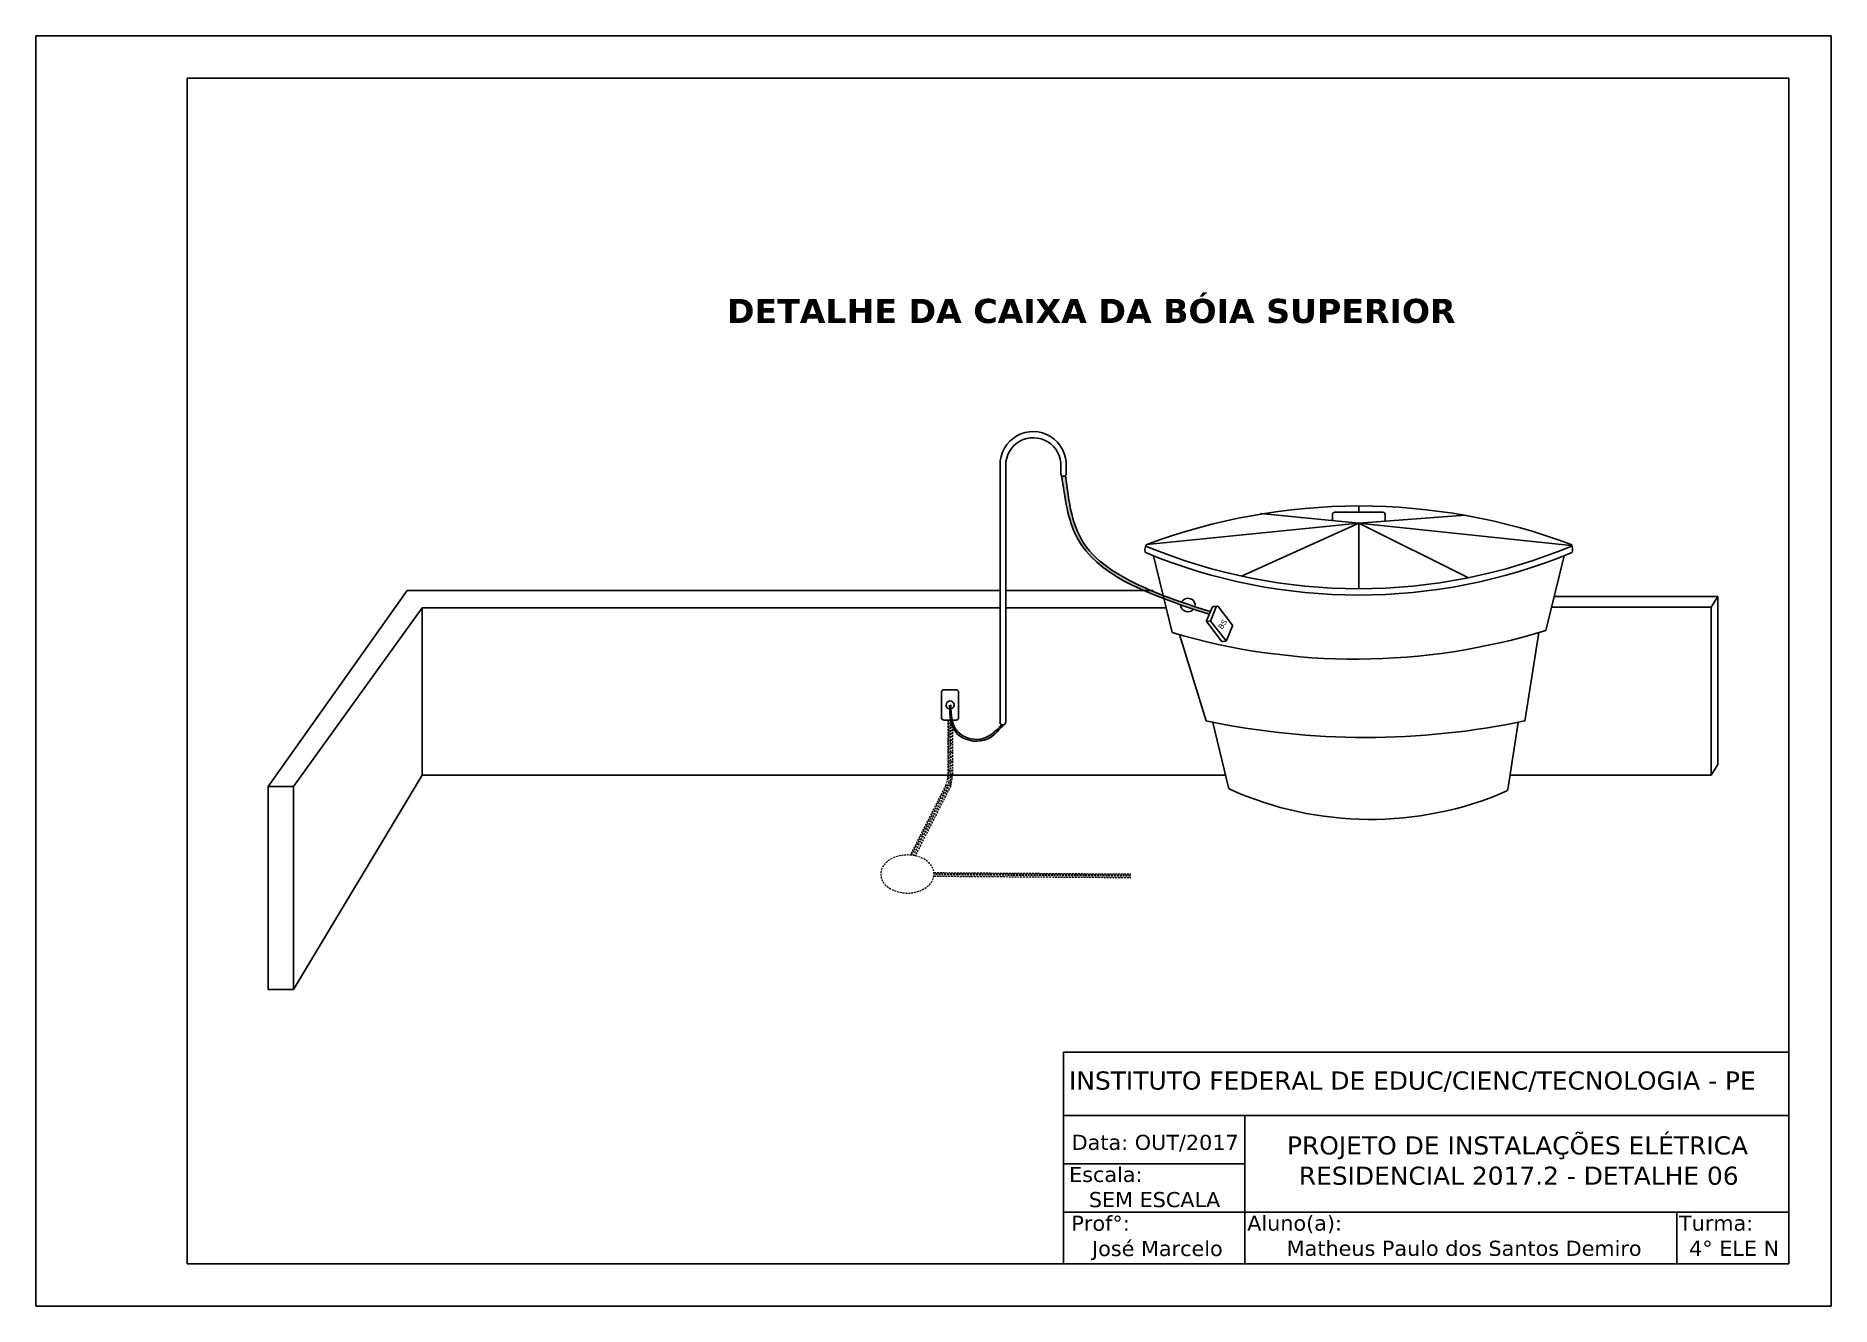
# Model space of a CAD drawing. Header units: metres. Extents: x 4507 to 4804, y 1370 to 1580.
import ezdxf

# ---------------------------------------------------------------- set-up
doc = ezdxf.new("R2010")
doc.units = ezdxf.units.M
doc.linetypes.add('HIDDEN2', pattern=[4.7625, 3.175, -1.5875])

msp = doc.modelspace()

# ---------------------------------------------------------------- hatches: boundary and pattern name
h = msp.add_hatch(color=256)
edge = h.paths.add_edge_path()
edge.add_spline(control_points=[(4677.08, 1507.13), (4677.59, 1503.44), (4678.81, 1494.68), (4685.9, 1490.2), (4690.68, 1488.12)], knot_values=[0, 0, 0, 0, 184.624833, 438.15188, 438.15188, 438.15188, 438.15188], degree=3, periodic=0)
edge.add_line((4690.68, 1488.12), (4691.86, 1488.12))
edge.add_spline(control_points=[(4691.86, 1488.12), (4689.89, 1488.95), (4686.01, 1490.84), (4679.06, 1496.22), (4678.25, 1502.81), (4677.72, 1507.13)], knot_values=[0, 0, 0, 0, 111.786567, 224.336806, 438.688535, 438.688535, 438.688535, 438.688535], degree=3, periodic=0)
edge.add_arc((4677.44, 1507.42), 0.403, 270, 315.0499, ccw=False)
edge.add_line((4677.44, 1507.01), (4677.36, 1507.01))
edge.add_arc((4677.36, 1507.42), 0.403, 224.9422, 270, ccw=False)
edge = h.paths.add_edge_path()
edge.add_spline(control_points=[(4690.68, 1488.12), (4691.76, 1487.64), (4692.87, 1487.2), (4694.01, 1486.77)], knot_values=[438.15188, 438.15188, 438.15188, 438.15188, 495.396102, 495.396102, 495.396102, 495.396102], degree=3, periodic=0)
edge.add_line((4694.01, 1486.77), (4693.87, 1487.31))
edge.add_spline(control_points=[(4693.87, 1487.31), (4693.2, 1487.57), (4692.53, 1487.84), (4691.86, 1488.12)], knot_values=[438.688535, 438.688535, 438.688535, 438.688535, 476.318746, 476.318746, 476.318746, 476.318746], degree=3, periodic=0)
edge.add_line((4691.86, 1488.12), (4690.68, 1488.12))
edge = h.paths.add_edge_path()
edge.add_spline(control_points=[(4694.01, 1486.77), (4694.92, 1486.42), (4695.84, 1486.08), (4696.77, 1485.75)], knot_values=[495.396102, 495.396102, 495.396102, 495.396102, 541.284594, 541.284594, 541.284594, 541.284594], degree=3, periodic=0)
edge.add_ellipse((4697.97, 1485.72), major_axis=(1.2, 0.04), ratio=0.928666, start_angle=151.4574, end_angle=176.0752, ccw=False)
edge.add_spline(control_points=[(4696.89, 1486.21), (4695.88, 1486.57), (4694.88, 1486.93), (4693.87, 1487.31)], knot_values=[476.318746, 476.318746, 476.318746, 476.318746, 532.130107, 532.130107, 532.130107, 532.130107], degree=3, periodic=0)
edge.add_line((4693.87, 1487.31), (4694.01, 1486.77))
edge = h.paths.add_edge_path()
edge.add_spline(control_points=[(4698.95, 1485.5), (4698.26, 1485.74), (4697.58, 1485.97), (4696.89, 1486.21)], knot_values=[532.130107, 532.130107, 532.130107, 532.130107, 569.884964, 569.884964, 569.884964, 569.884964], degree=3, periodic=0)
edge.add_ellipse((4697.97, 1485.72), major_axis=(1.2, 0.04), ratio=0.928666, start_angle=151.4574, end_angle=176.0752)
edge.add_spline(control_points=[(4696.77, 1485.75), (4697.41, 1485.52), (4698.05, 1485.29), (4698.69, 1485.07)], knot_values=[541.284594, 541.284594, 541.284594, 541.284594, 572.871528, 572.871528, 572.871528, 572.871528], degree=3, periodic=0)
edge.add_line((4698.69, 1485.07), (4698.89, 1485.01))
edge.add_ellipse((4697.97, 1485.72), major_axis=(1.2, 0.04), ratio=0.928666, start_angle=318.2636, end_angle=343.5787)
edge.add_line((4699.13, 1485.44), (4698.95, 1485.5))
edge = h.paths.add_edge_path()
edge.add_ellipse((4697.97, 1485.72), major_axis=(1.2, 0.04), ratio=0.928666, start_angle=318.2636, end_angle=343.5787, ccw=False)
edge.add_line((4698.89, 1485.01), (4701.52, 1484.22))
edge.add_line((4701.52, 1484.22), (4701.68, 1484.62))
edge.add_line((4701.68, 1484.62), (4699.13, 1485.44))
h = msp.add_hatch(color=256)
edge = h.paths.add_edge_path()
edge.add_spline(control_points=[(4658.78, 1468.54), (4658.77, 1468.75), (4658.76, 1468.97), (4658.75, 1469.19)], knot_values=[0, 0, 0, 0, 10.267238, 10.267238, 10.267238, 10.267238], degree=3, periodic=0)
edge.add_line((4658.75, 1469.19), (4658.55, 1469.18))
edge.add_spline(control_points=[(4658.55, 1469.18), (4658.55, 1468.96), (4658.56, 1468.74), (4658.57, 1468.53)], knot_values=[0, 0, 0, 0, 10.214311, 10.214311, 10.214311, 10.214311], degree=3, periodic=0)
edge.add_spline(control_points=[(4658.57, 1468.53), (4658.6, 1467.89), (4658.64, 1467.26), (4658.74, 1466.68)], knot_values=[10.214311, 10.214311, 10.214311, 10.214311, 40.397315, 40.397315, 40.397315, 40.397315], degree=3, periodic=0)
edge.add_line((4658.74, 1466.68), (4658.98, 1466.68))
edge.add_spline(control_points=[(4658.98, 1466.68), (4658.86, 1467.26), (4658.81, 1467.9), (4658.78, 1468.54)], knot_values=[10.267238, 10.267238, 10.267238, 10.267238, 41.129172, 41.129172, 41.129172, 41.129172], degree=3, periodic=0)
h = msp.add_hatch(color=256)
edge = h.paths.add_edge_path()
edge.add_spline(control_points=[(4658.98, 1466.68), (4658.86, 1467.26), (4658.81, 1467.9), (4658.78, 1468.54)], knot_values=[10.267238, 10.267238, 10.267238, 10.267238, 41.129172, 41.129172, 41.129172, 41.129172], degree=3, periodic=0)
edge.add_arc((4658.63, 1469.19), 0.666, 264.5832, 282.6301, ccw=False)
edge.add_spline(control_points=[(4658.57, 1468.53), (4658.6, 1467.89), (4658.64, 1467.26), (4658.74, 1466.68)], knot_values=[10.214311, 10.214311, 10.214311, 10.214311, 40.397315, 40.397315, 40.397315, 40.397315], degree=3, periodic=0)
edge.add_line((4658.74, 1466.68), (4658.98, 1466.68))
edge = h.paths.add_edge_path()
edge.add_spline(control_points=[(4667.19, 1465.94), (4666.13, 1464.86), (4664.07, 1462.77), (4659.88, 1464.12), (4659.13, 1465.97), (4658.98, 1466.68)], knot_values=[41.129172, 41.129172, 41.129172, 41.129172, 114.684984, 184.719956, 221.861846, 221.861846, 221.861846, 221.861846], degree=3, periodic=0)
edge.add_line((4658.98, 1466.68), (4658.74, 1466.68))
edge.add_spline(control_points=[(4658.74, 1466.68), (4658.9, 1465.82), (4659.71, 1463.64), (4664.52, 1462.51), (4666.53, 1464.84), (4667.47, 1465.93)], knot_values=[40.397315, 40.397315, 40.397315, 40.397315, 84.407353, 165.223593, 236.357271, 236.357271, 236.357271, 236.357271], degree=3, periodic=0)
edge.add_arc((4667.36, 1466.95), 1.03, 263.9108, 276.0892, ccw=False)
edge.add_arc((4667.29, 1466.33), 0.403, 255.9162, 263.9109, ccw=False)

# ---------------------------------------------------------------- linework, layer by layer
at = {"ltscale": 3}
for p, q in [((4507.39, 1579.81), (4804.39, 1579.81)), ((4507.39, 1369.81), (4507.39, 1579.81)), ((4804.39, 1579.81), (4804.39, 1369.81)), ((4532.39, 1572.81), (4797.39, 1572.81)), ((4532.39, 1376.81), (4532.39, 1572.81)), ((4797.39, 1572.81), (4797.39, 1376.81)), ((4701.05, 1483.01), (4701.75, 1483.11)), ((4797.39, 1376.81), (4532.39, 1376.81)), ((4804.39, 1369.81), (4507.39, 1369.81))]:
    msp.add_line(p, q, dxfattribs=at)
for p, q in [((4666.89, 1466.33), (4666.89, 1508.82)), ((4667.83, 1466.33), (4667.83, 1508.82)), ((4676.96, 1508.64), (4676.96, 1507.42)), ((4677.36, 1507.01), (4677.44, 1507.01)), ((4677.84, 1508.6), (4677.84, 1507.42)), ((4726.24, 1499.26), (4709.98, 1500.85)), ((4726.24, 1499.26), (4743.82, 1500.55)), ((4726.25, 1501.07), (4726.26, 1502.09)), ((4726.24, 1499.26), (4691.17, 1495.71)), ((4706.86, 1490.48), (4726.24, 1499.26)), ((4726.24, 1488.41), (4726.24, 1499.26)), ((4744.37, 1490.22), (4726.24, 1499.26)), ((4726.24, 1499.26), (4761.32, 1495.58)), ((4692.28, 1493.86), (4695.37, 1481.16)), ((4760.2, 1493.86), (4757.2, 1481.52)), ((4568.79, 1488.12), (4545.8, 1455.74)), ((4666.89, 1488.12), (4568.79, 1488.12)), ((4692.23, 1488.12), (4667.83, 1488.12)), ((4571.27, 1485.24), (4550.03, 1455.74)), ((4666.89, 1485.24), (4571.27, 1485.24)), ((4571.27, 1485.24), (4571.27, 1457.59)), ((4694.38, 1485.24), (4667.83, 1485.24)), ((4698.69, 1485.07), (4701.52, 1484.22)), ((4698.95, 1485.5), (4701.68, 1484.62)), ((4784.55, 1485.39), (4758.14, 1485.39)), ((4785.62, 1487.14), (4758.57, 1487.14)), ((4785.62, 1487.14), (4784.55, 1485.39)), ((4784.55, 1485.39), (4784.55, 1457.59)), ((4785.62, 1487.14), (4785.62, 1459.34)), ((4700.97, 1466.55), (4696.56, 1480.82)), ((4753.74, 1466.54), (4756.03, 1481.16)), ((4704.67, 1455.55), (4702.12, 1466.32)), ((4752.62, 1466.32), (4750.88, 1455.24)), ((4785.62, 1459.34), (4784.55, 1457.59)), ((4545.8, 1455.74), (4550.03, 1455.74)), ((4545.8, 1455.74), (4545.8, 1422.14)), ((4550.03, 1422.14), (4571.27, 1457.59)), ((4550.03, 1455.74), (4550.03, 1422.14)), ((4704.19, 1457.59), (4571.27, 1457.59)), ((4784.55, 1457.59), (4751.25, 1457.59)), ((4550.03, 1422.14), (4545.8, 1422.14)), ((4677.39, 1376.81), (4677.39, 1411.81)), ((4677.39, 1411.81), (4797.39, 1411.81)), ((4797.39, 1401.31), (4677.39, 1401.31)), ((4707.39, 1376.81), (4707.39, 1401.31)), ((4677.39, 1393.31), (4707.39, 1393.31)), ((4677.39, 1385.31), (4797.39, 1385.31)), ((4778.84, 1385.31), (4778.84, 1376.81))]:
    msp.add_line(p, q)
at = {"linetype": 'HIDDEN2', "ltscale": 3}
for p, q in [((4701.07, 1483.12), (4701.98, 1485.33)), ((4702.67, 1485.4), (4701.77, 1483.21)), ((4702.77, 1485.5), (4702.14, 1485.45)), ((4705.31, 1482.45), (4703.01, 1485.44)), ((4703.54, 1479.75), (4701.09, 1482.92)), ((4701.79, 1483.01), (4704.29, 1479.78)), ((4704.35, 1479.86), (4705.34, 1482.26)), ((4704.2, 1479.74), (4703.72, 1479.67))]:
    msp.add_line(p, q, dxfattribs=at)
at = {"linetype": 'HIDDEN2', "lineweight": 0, "ltscale": 0.1}
for p, q in [((4658.26, 1466.68), (4658.26, 1457.59)), ((4659.01, 1465.65), (4659.01, 1457.59)), ((4657.91, 1455.91), (4652.03, 1444.37)), ((4658.74, 1455.82), (4652.84, 1444.25)), ((4655.95, 1440.89), (4688.55, 1440.66)), ((4655.97, 1441.48), (4688.55, 1441.25))]:
    msp.add_line(p, q, dxfattribs=at)
at = {"color": 40, "linetype": 'HIDDEN2', "lineweight": 0, "ltscale": 0.1, "true_color": 0xf8d731}
for p, q in [((4688.46, 1440.88), (4655.98, 1441.11)), ((4688.46, 1441.05), (4655.99, 1441.3))]:
    msp.add_line(p, q, dxfattribs=at)
msp.add_lwpolyline([(4721.87, 1499.67), (4721.87, 1500.67, -0.414214), (4722.27, 1501.07), (4730.21, 1501.07, -0.414214), (4730.61, 1500.67), (4730.61, 1499.67, -0.052553), (4730.6, 1499.58)], format="xyb")
msp.add_lwpolyline([(4657.63, 1471.7), (4659.63, 1471.7, -0.414214), (4660.04, 1471.3), (4660.04, 1467.08, -0.414214), (4659.63, 1466.68), (4657.63, 1466.68, -0.414214), (4657.23, 1467.08), (4657.23, 1471.3, -0.414214)], format="xyb", close=True)
at = {"color": 2, "linetype": 'HIDDEN2', "lineweight": 0, "ltscale": 0.1}
for points in [[(4652.27, 1444.35), (4658.42, 1456.31, 0.119287), (4658.46, 1456.49), (4658.46, 1466.68)], [(4652.56, 1444.31), (4658.65, 1456.17, 0.119287), (4658.76, 1456.62), (4658.76, 1466.59)]]:
    msp.add_lwpolyline(points, format="xyb", dxfattribs=at)
for centre, radius, start, end in [((4672.37, 1508.92), 5.48, 356.67, 181.0615), ((4672.4, 1508.81), 4.57, 357.8663, 179.8959), ((4677.36, 1507.42), 0.403, 179.8844, 270), ((4677.44, 1507.42), 0.403, 270, 0.0999), ((4726.32, 1402.14), 99.95, 69.4791, 110.5886), ((4692.34, 1494.84), 1.48, 150.4836, 187.2488), ((4691.27, 1494.7), 0.403, 187.2488, 247.5567), ((4691.21, 1495.56), 0.157, 104.7582, 245.6117), ((4726.24, 1579.37), 92.01, 247.5567, 292.4399), ((4726.24, 1579.84), 91.43, 247.4255, 292.5748), ((4761.32, 1495.58), 0.171, 277.0145, 78.6901), ((4761.21, 1494.7), 0.403, 292.4399, 352.8387), ((4759.75, 1494.88), 1.88, 352.8387, 21.6216), ((4725.69, 1583.66), 106.89, 253.5236, 287.1434), ((4658.63, 1469.19), 0.666, 282.6301, 264.5832), ((4667.29, 1466.33), 0.403, 180, 263.9108), ((4667.36, 1466.95), 1.03, 263.9108, 276.0892), ((4667.42, 1466.33), 0.403, 276.0892, 0), ((4727.37, 1593.32), 129.49, 258.2344, 281.7496), ((4705.06, 1455.64), 0.403, 193.3205, 245.757), ((4728.16, 1506.94), 56.67, 245.757, 293.3725), ((4750.48, 1455.3), 0.403, 293.3725, 351.0966)]:
    msp.add_arc(centre, radius, start, end)
at = {"linetype": 'HIDDEN2', "ltscale": 3}
for centre, start, end in [((4702.16, 1485.25), 95.0223, 157.6626), ((4702.85, 1485.32), 37.6626, 157.6626), ((4705.16, 1482.33), 337.6626, 37.6626), ((4703.7, 1479.87), 217.6626, 277.6626)]:
    msp.add_arc(centre, 0.198, start, end, dxfattribs=at)
at = {"ltscale": 3}
for centre, start, end in [((4701.25, 1483.04), 157.6626, 217.6626), ((4701.95, 1483.13), 157.6626, 217.6626), ((4704.17, 1479.93), 277.6626, 337.6626)]:
    msp.add_arc(centre, 0.198, start, end, dxfattribs=at)
at = {"linetype": 'HIDDEN2', "lineweight": 0, "ltscale": 0.1}
for centre, radius, start, end in [((4658.64, 1466.49), 0.448, 213.1636, 299.0627), ((4658.64, 1465.93), 0.448, 213.1636, 324.2416), ((4658.64, 1465.37), 0.448, 213.1636, 325.9895), ((4658.64, 1464.88), 0.448, 213.1636, 326.0405), ((4658.64, 1464.36), 0.448, 213.1636, 326.7841), ((4658.64, 1463.77), 0.448, 213.1636, 326.1566), ((4658.64, 1463.21), 0.448, 213.1636, 326.2159), ((4658.64, 1462.47), 0.448, 213.1636, 326.2939), ((4658.64, 1461.78), 0.448, 213.1636, 326.7841), ((4658.64, 1460.99), 0.448, 213.1636, 326.7841), ((4658.64, 1460.21), 0.448, 213.1636, 326.7841), ((4658.64, 1459.55), 0.448, 213.1636, 326.6015), ((4653.92, 1457.63), 4.35, 336.5901, 359.4017), ((4648.81, 1458.28), 10.23, 346.0881, 356.1182)]:
    msp.add_arc(centre, radius, start, end, dxfattribs=at)
at = {"lineweight": 0, "ltscale": 0.1}
for centre, end in [((4658.64, 1458.73), 326.6882), ((4658.64, 1458.11), 326.7544)]:
    msp.add_arc(centre, 0.448, 213.1636, end, dxfattribs=at)
for start_param, end_param in [(9.356277, 11.837933), (5.996579, 8.926615)]:
    msp.add_ellipse((4697.97, 1485.72), major_axis=(1.2, 0.04), ratio=0.928666, start_param=start_param, end_param=end_param)
at = {"linetype": 'HIDDEN2', "lineweight": 0, "ltscale": 0.1, "extrusion": (0, 0, -1)}
msp.add_ellipse((4651.57, 1441.24), major_axis=(-4.41, 0), ratio=0.714873, start_param=-3.141592653589793, end_param=3.141592653589793, dxfattribs=at)
for points in [[(4677.08, 1507.13), (4679.66, 1496.82), (4698.69, 1485.07)], [(4677.72, 1507.13), (4681.19, 1495.28), (4686.1, 1491.05), (4698.95, 1485.5)], [(4658.55, 1469.18), (4659.75, 1464.47), (4664.27, 1463.36), (4667.47, 1465.93)], [(4658.75, 1469.19), (4659.86, 1464.81), (4663.69, 1463.55), (4667.19, 1465.94)]]:
    msp.add_spline(points, degree=3)

# ---------------------------------------------------------------- texts
at = {"ltscale": 3, "insert": (4605.42, 1536.34), "char_height": 4, "attachment_point": 1}
msp.add_mtext_dynamic_manual_height_columns('\\pi16.2979;{\\fVerdana|b1|i0|c0|p34;DETALHE DA CAIXA DA BÓIA SUPERIOR}', width=155.7657, gutter_width=12.5, heights=[0], dxfattribs=at)
at = {"color": 1, "linetype": 'HIDDEN2', "ltscale": 3, "insert": (4702.91, 1482.12), "char_height": 0.864, "width": 1.5709, "attachment_point": 1, "rotation": 55.8354}
msp.add_mtext('BS', dxfattribs=at)
at = {"attachment_point": 1}
for s, width, insert, char_height in [('\\pi0.66329;{\\fVerdana|b0|i0|c0|p34;INSTITUTO FEDERAL DE EDUC/CIENC/TECNOLOGIA - PE}', 119.1667, (4677.64, 1408.6), 3), ('{\\fVerdana|b0|i0|c0|p34;Data: OUT/2017}', 28.5061, (4678.75, 1398.13), 2.5), ('\\pi20.27612;{\\fVerdana|b0|i0|c0|p34;PROJETO DE INSTALAÇÕES ELÉTRICA \\P\\pi22.22441;RESIDENCIAL 2017.2 - DETALHE 06\\H1.11484x; }', 119.1667, (4694.1, 1397.87), 3), ('{\\fVerdana|b0|i0|c0|p34;Escala: \\P   SEM ESCALA}', 37.9283, (4678.32, 1392.83), 2.5), ('{\\fVerdana|b0|i0|c0|p34;Prof°:\\P\\pi3.41904;José Marcelo}', 28.5859, (4678.7, 1384.75), 2.5), ('{\\fVerdana|b0|i0|c0|p34;Aluno(a): \\P      Matheus Paulo dos Santos Demiro}', 90, (4707.79, 1384.78), 2.5), ('{\\fVerdana|b0|i0|c0|p34;Turma: \\P\\pi1.66523;4° ELE N}', 18.1743, (4779.23, 1384.78), 2.5)]:
    msp.add_mtext_dynamic_manual_height_columns(s, width=width, gutter_width=12.5, heights=[0], dxfattribs=dict(at, insert=insert, char_height=char_height))

doc.saveas('drawing.dxf')
